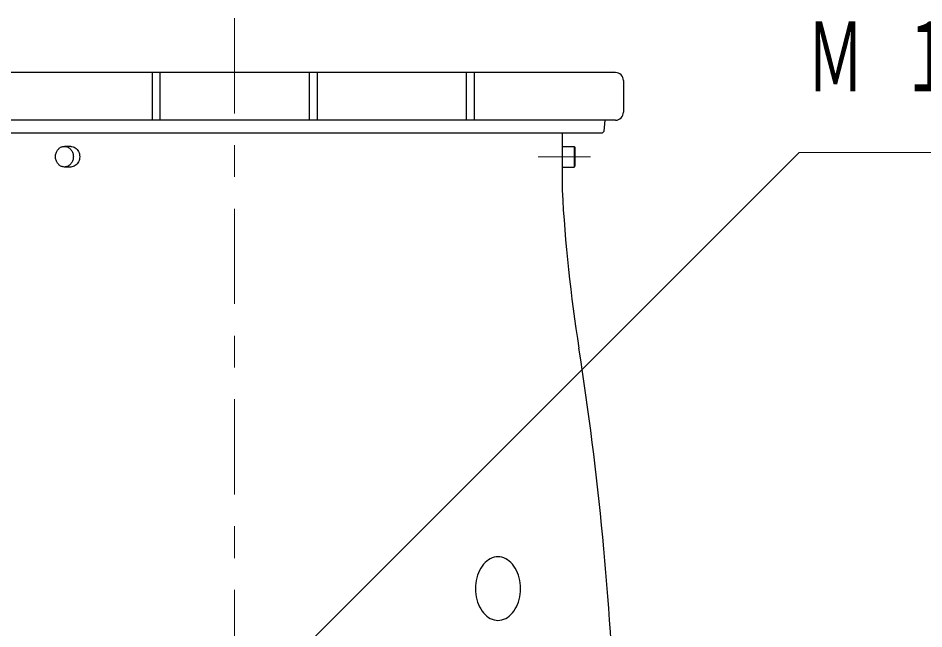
# Model space of a CAD drawing. Units: millimetres on the paper, scale 1:20. Extents: x -365 to 0, y -5 to 257.
# Drawn here: x -103.93 to -75.4, y 105.91 to 125.14 of the extents above; entities that cross this region are included whole.
import ezdxf

# ---------------------------------------------------------------- set-up
doc = ezdxf.new("R2010")
doc.units = ezdxf.units.MM
doc.linetypes.add('USER2', pattern=[6, 3, -1, 1, -1])
doc.layers.add('LY_1', color=7, linetype='Continuous', lineweight=25)
doc.styles.add('ＭＳ ゴシック', font='')
doc.styles.get('ＭＳ ゴシック').set_extended_font_data('MS Gothic')

msp = doc.modelspace()

# ---------------------------------------------------------------- linework, layer by layer
at = {"layer": 'LY_1', "linetype": 'USER2', "lineweight": 13}
for p, q in [((-97.112, 125.14), (-97.112, 87.416)), ((-87.546, 120.777), (-85.905, 120.777))]:
    msp.add_line(p, q, dxfattribs=at)
at = {"layer": 'LY_1'}
for p, q in [((-85.112, 123.427), (-109.112, 123.427)), ((-99.712, 123.427), (-99.712, 121.927)), ((-99.462, 123.427), (-99.462, 121.927)), ((-94.762, 123.427), (-94.762, 121.927)), ((-94.512, 123.427), (-94.512, 121.927)), ((-89.812, 123.427), (-89.812, 121.927)), ((-89.562, 123.427), (-89.562, 121.927)), ((-84.862, 123.177), (-84.862, 122.177)), ((-85.112, 121.927), (-109.112, 121.927)), ((-85.467, 121.582), (-85.437, 121.927)), ((-85.522, 121.527), (-85.467, 121.582)), ((-108.702, 121.527), (-85.522, 121.527)), ((-86.794, 121.527), (-86.794, 119.723)), ((-102.271, 121.102), (-102.471, 121.102)), ((-86.794, 121.102), (-86.419, 121.102)), ((-86.394, 121.077), (-86.419, 121.102)), ((-86.394, 121.077), (-86.394, 120.477)), ((-102.271, 120.452), (-102.471, 120.452)), ((-86.794, 120.452), (-86.419, 120.452)), ((-86.419, 120.452), (-86.394, 120.477))]:
    msp.add_line(p, q, dxfattribs=at)
at = {"layer": 'LY_1', "lineweight": 13}
msp.add_line((-86.419, 121.102), (-86.419, 120.452), dxfattribs=at)
at = {"layer": 'LY_1'}
for points in [[(-102.471, 121.102), (-102.446, 121.101), (-102.422, 121.097), (-102.398, 121.091), (-102.375, 121.083), (-102.352, 121.072), (-102.33, 121.059), (-102.31, 121.044), (-102.29, 121.026), (-102.272, 121.007), (-102.255, 120.986), (-102.24, 120.964), (-102.227, 120.94), (-102.216, 120.915), (-102.207, 120.889), (-102.199, 120.862), (-102.194, 120.834), (-102.191, 120.806), (-102.19, 120.777), (-102.191, 120.749), (-102.194, 120.721), (-102.199, 120.693), (-102.207, 120.666), (-102.216, 120.64), (-102.227, 120.615), (-102.24, 120.591), (-102.255, 120.569), (-102.272, 120.548), (-102.29, 120.528), (-102.31, 120.511), (-102.33, 120.496), (-102.352, 120.483), (-102.375, 120.472), (-102.398, 120.463), (-102.422, 120.457), (-102.446, 120.454), (-102.471, 120.452), (-102.496, 120.454), (-102.52, 120.457), (-102.544, 120.463), (-102.567, 120.472), (-102.59, 120.483), (-102.612, 120.496), (-102.632, 120.511), (-102.652, 120.528), (-102.67, 120.548), (-102.687, 120.569), (-102.702, 120.591), (-102.715, 120.615), (-102.726, 120.64), (-102.735, 120.666), (-102.743, 120.693), (-102.748, 120.721), (-102.751, 120.749), (-102.752, 120.777), (-102.751, 120.806), (-102.748, 120.834), (-102.743, 120.862), (-102.735, 120.889), (-102.726, 120.915), (-102.715, 120.94), (-102.702, 120.964), (-102.687, 120.986), (-102.67, 121.007), (-102.652, 121.026), (-102.632, 121.044), (-102.612, 121.059), (-102.59, 121.072), (-102.567, 121.083), (-102.544, 121.091), (-102.52, 121.097), (-102.496, 121.101)], [(-88.814, 108.177), (-88.876, 108.174), (-88.937, 108.162), (-88.998, 108.143), (-89.057, 108.117), (-89.114, 108.084), (-89.169, 108.043), (-89.221, 107.997), (-89.27, 107.943), (-89.316, 107.885), (-89.358, 107.82), (-89.395, 107.751), (-89.429, 107.677), (-89.457, 107.6), (-89.481, 107.519), (-89.499, 107.436), (-89.513, 107.351), (-89.521, 107.265), (-89.524, 107.177), (-89.521, 107.09), (-89.513, 107.004), (-89.499, 106.919), (-89.481, 106.835), (-89.457, 106.755), (-89.429, 106.677), (-89.395, 106.604), (-89.358, 106.535), (-89.316, 106.47), (-89.27, 106.411), (-89.221, 106.358), (-89.169, 106.311), (-89.114, 106.271), (-89.057, 106.238), (-88.998, 106.211), (-88.937, 106.193), (-88.876, 106.181), (-88.814, 106.177), (-88.752, 106.181), (-88.691, 106.193), (-88.631, 106.211), (-88.572, 106.238), (-88.514, 106.271), (-88.46, 106.311), (-88.407, 106.358), (-88.358, 106.411), (-88.313, 106.47), (-88.271, 106.535), (-88.233, 106.604), (-88.2, 106.677), (-88.171, 106.755), (-88.148, 106.835), (-88.129, 106.919), (-88.116, 107.004), (-88.108, 107.09), (-88.105, 107.177), (-88.108, 107.265), (-88.116, 107.351), (-88.129, 107.436), (-88.148, 107.519), (-88.171, 107.6), (-88.2, 107.677), (-88.233, 107.751), (-88.271, 107.82), (-88.313, 107.885), (-88.358, 107.943), (-88.407, 107.997), (-88.46, 108.043), (-88.514, 108.084), (-88.572, 108.117), (-88.631, 108.143), (-88.691, 108.162), (-88.752, 108.174)]]:
    msp.add_lwpolyline(points, close=True, dxfattribs=at)
msp.add_lwpolyline([(-102.271, 121.102), (-102.234, 121.1), (-102.198, 121.091), (-102.163, 121.078), (-102.13, 121.059), (-102.1, 121.035), (-102.072, 121.007), (-102.048, 120.975), (-102.027, 120.94), (-102.011, 120.902), (-101.999, 120.862), (-101.992, 120.82), (-101.99, 120.777), (-101.992, 120.735), (-101.999, 120.693), (-102.011, 120.653), (-102.027, 120.615), (-102.048, 120.58), (-102.072, 120.548), (-102.1, 120.52), (-102.13, 120.496), (-102.163, 120.477), (-102.198, 120.463), (-102.234, 120.455), (-102.271, 120.452)], dxfattribs=at)
at = {"layer": 'LY_1', "lineweight": 13}
msp.add_lwpolyline([(-97.075, 103.166), (-79.327, 120.914), (-55.085, 120.914)], dxfattribs=at)
at = {"layer": 'LY_1'}
for centre, radius, start, end in [((-85.112, 123.177), 0.25, 0, 90), ((-85.112, 122.177), 0.25, 270, 0), ((-36.872, 122.502), 50, 183.1866, 188.923), ((-185.056, 99.236), 100, 2.05307, 8.92299)]:
    msp.add_arc(centre, radius, start, end, dxfattribs=at)

# ---------------------------------------------------------------- texts
at = {"layer": 'LY_1', "insert": (-79.085, 123.914), "char_height": 2.199, "attachment_point": 4, "style": 'ＭＳ ゴシック'}
msp.add_mtext('\\T1.64;\\W0.6;Ｍ１２Ｘ１５０Ｌ', dxfattribs=at)

doc.saveas('drawing.dxf')
